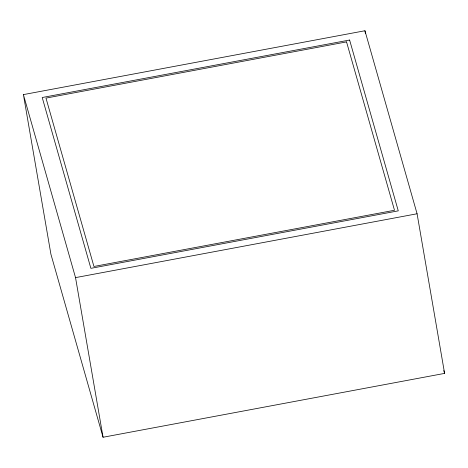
<?xml version="1.0" encoding="UTF-8"?>
<svg xmlns="http://www.w3.org/2000/svg" width="468" height="468" viewBox="0 0 468 468"><rect width="100%" height="100%" fill="white"/><g stroke="black" fill="none" stroke-linecap="round" stroke-linejoin="round"><path stroke-width="0.7" d="M23.4 94.606L364.946 30.748L417.082 213.765L444.6 373.394L103.054 437.252L50.918 254.235L23.4 94.606L75.535 277.623L103.054 437.252M75.535 277.623L417.082 213.765M443.799 370.586L444.6 373.394M364.946 30.748L365.444 33.62M349.608 40.037L42.214 97.514L90.874 268.334L398.268 210.857L349.608 40.037M346.542 41.898L45.981 98.099L93.939 266.473L394.501 210.272L346.542 41.898"/></g></svg>
